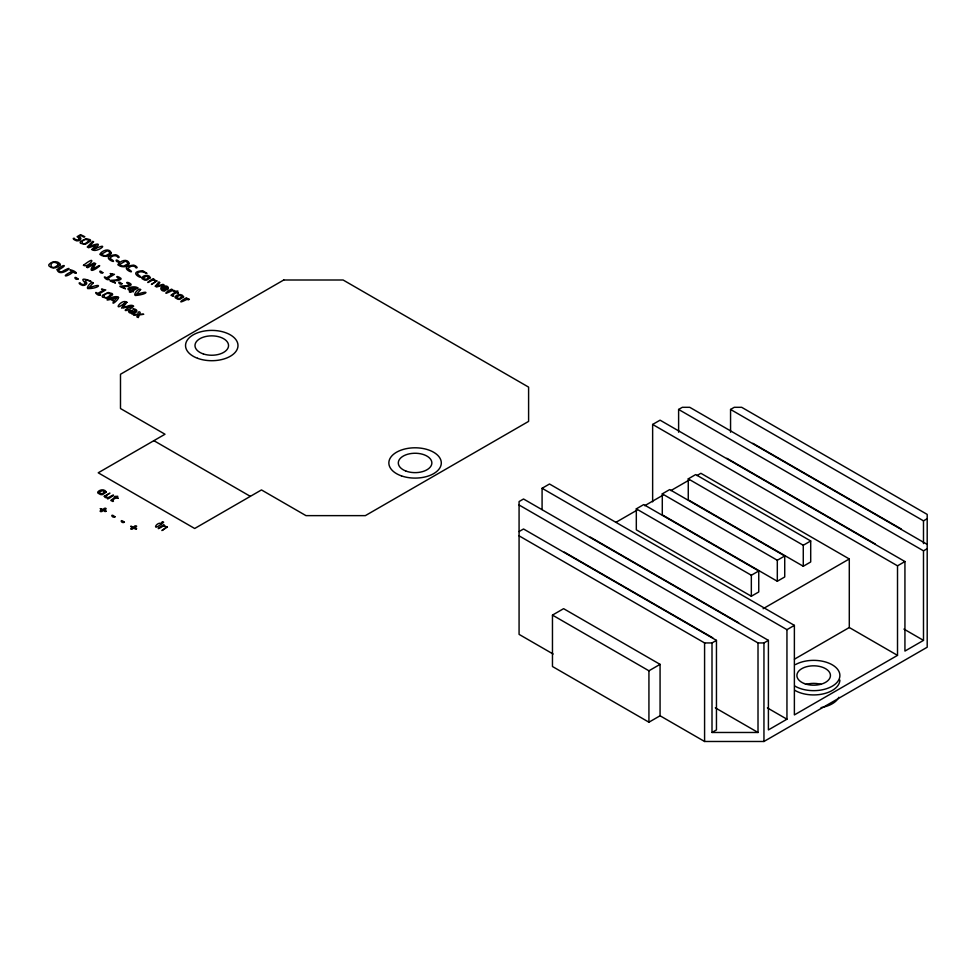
<?xml version="1.0" encoding="UTF-8"?>
<svg xmlns="http://www.w3.org/2000/svg" width="976" height="976" viewBox="0 0 976 976"><rect width="100%" height="100%" fill="white"/><g stroke="black" fill="none" stroke-linecap="round" stroke-linejoin="round"><path stroke-width="1.46" d="M542.083 509.533L542.083 488.281L549.5 483.998L794.379 625.372L794.379 714.92L897.517 655.372L897.517 565.824L652.639 424.45L652.639 501.847M652.639 424.45L660.069 420.168L904.935 561.542L904.935 651.077L923.491 640.378L923.491 550.83L678.613 409.456L678.613 432.222M678.613 409.456L682.322 407.309L689.739 407.309L927.2 544.401M519.073 531.554L523.526 528.98L716.457 640.366L716.457 729.914L712.004 732.476L712.004 642.94L716.457 640.366M730.56 432.222L730.56 409.456L734.269 407.309L741.687 407.309L927.2 514.413L927.2 647.222L763.952 741.479L704.587 741.479L660.069 715.774L648.93 722.203L552.465 666.51L552.465 615.1L563.603 608.67L660.069 664.363L660.069 715.774M636.315 508.85L643.733 504.568L758.755 570.972L758.755 591.956L751.337 596.238L636.315 529.834L636.315 508.85L751.337 575.254L758.755 570.972M662.289 493.856L669.707 489.574L784.728 555.978L784.728 576.962L777.311 581.245L662.289 514.84L662.289 493.856L777.311 560.261L784.728 555.978M688.263 478.862L695.681 474.568L810.702 540.972L810.702 561.969L803.272 566.251L688.263 499.846L688.263 478.862L803.272 545.267L810.702 540.972M616.015 522.282L636.901 510.228M644.733 505.702L663.009 495.149M670.841 490.623L689.129 480.07M696.962 475.556L700.878 473.287L849.291 558.967L849.291 627.519L794.452 659.178M552.465 615.1L648.93 670.793L660.069 664.363M763.11 608.719L849.291 558.967M730.56 409.456L923.491 520.842L927.2 518.695M519.073 504.995L758.01 642.94L763.952 642.94L768.405 640.366L768.405 729.914L786.949 719.202L786.949 629.666L542.083 488.281M786.949 629.666L794.379 625.372M897.517 565.824L904.935 561.542M923.491 550.83L927.2 548.695M519.073 535.836L704.587 642.94L712.004 642.94M712.004 732.476L758.01 732.476L758.01 642.94M752.813 443.299L901.226 528.98M726.852 458.293L875.252 543.974M903.935 629.081L923.491 640.378M849.291 627.519L897.517 655.372M590.309 537.117L738.722 622.81M768.405 640.366L523.526 498.992L519.073 501.566L519.073 634.376L553.124 654.03M564.335 552.123L712.748 637.804M767.404 707.917L786.949 719.202M715.335 707.844L758.01 732.476M153.879 440.664L250.344 496.357M188.112 299.681L189.393 299.412A2.586 1.501 0 0 0 188.905 299.022L186.355 298.778C190.161 294.374 171.63 307.025 187.038 299.327A1.257 0.732 0 0 1 188.112 299.681M923.491 520.842L923.491 543.608M803.272 545.267L803.272 566.251M777.311 560.261L777.311 581.245M763.952 642.94L763.952 741.479M751.337 575.254L751.337 596.238M704.587 642.94L704.587 741.479M648.93 670.793L648.93 722.203M806.225 684.371A16.787 9.699 0 0 1 821.084 684.371M838.872 697.279A26.23 15.152 0 0 1 821.06 707.6M839.897 680.089A26.23 15.152 0 0 1 823.219 693.887A26.23 15.152 0 0 1 794.745 690.276M795.489 664.583A26.23 15.152 0 0 1 832.589 665.01A26.23 15.152 0 0 1 831.845 686.421A26.23 15.152 0 0 1 794.745 685.994M79.605 238.583L78.043 239.864A1.989 1.147 0 0 1 76.701 239.901L75.42 239.413A4.648 2.684 0 0 1 74.213 238.242L73.212 238.425L73.505 239.083A6.442 3.721 0 0 0 75.262 240.255C78.068 242.414 84.082 238.486 78.849 236.802L81.045 235.533L83.838 237.144L84.802 236.692L80.52 234.643L77.104 236.692L79.605 238.583M85.51 283.15L83.948 284.443A1.989 1.147 0 0 1 82.606 284.467L81.325 283.992A4.648 2.684 0 0 1 80.105 282.808L79.117 283.003L79.41 283.662A6.442 3.721 0 0 0 81.167 284.833C83.973 286.981 89.987 283.064 84.753 281.381L86.949 280.112C100.687 285.163 74.859 273.475 85.51 283.15M109.934 258.347C122.256 266.082 97.637 257.103 114.399 254.882C116.095 253.723 121.244 257.701 118.194 257.615C116.669 254.358 111.386 255.639 109.934 258.347M127.929 268.729C139.946 276.428 115.79 267.473 132.382 265.277C134.054 264.154 139.275 268.034 136.189 267.997C134.664 264.752 129.369 266.033 127.929 268.729M137.311 274.158C149.291 282.271 124.452 272.023 142.74 270.706C154.049 278.062 139.275 267.4 137.311 274.158M95.587 263.618L92.72 269.205C112.667 257.054 81.923 281.112 94.123 263.959L87.633 267.717L86.535 267.18L94.038 262.849L95.587 263.618M115.314 282.894C103.102 278.819 114.875 281.381 119.316 279.014C114.375 275.952 117.486 275.622 120.951 278.38A2.525 1.464 0 0 1 120.792 279.331L118.255 280.551L111.85 280.868L115.314 282.894M125.367 288.701C112.264 284.065 126.343 287.798 129.527 284.431C123.366 281.979 128.625 281.539 131.004 284.187A2.525 1.464 0 0 1 130.845 285.126L128.307 286.358L121.902 286.663L125.367 288.701M78.092 279.002C74.932 280.942 72.858 274.476 78.092 279.002M102.858 272.719C99.991 274.707 97.673 268.156 102.858 272.719M119.316 261.629C116.144 263.569 114.07 257.115 119.316 261.629M121.976 283.76C118.816 285.7 116.742 279.234 121.976 283.76M114.997 516.829C111.764 518.72 109.812 512.327 114.997 516.829M124.379 522.233C121.219 524.185 119.133 517.719 124.379 522.233M156.892 281.003C142.569 289.457 162.199 279.6 152.39 280.149C139.958 287.359 156.831 275.354 153.22 279.563L156.892 281.003M167.36 527.113C152.951 535.507 172.679 525.735 162.858 526.259C150.585 533.518 167.042 521.416 163.675 525.674L167.36 527.113M104.273 496.211L105.115 497.479L107.933 497.967C104.627 502.213 121.195 490.147 108.751 497.382C98.722 497.76 119.182 488.464 104.273 496.211M106.042 511.143L105.225 511.619L103.139 510.436C101.516 513.034 97.71 510.924 102.236 509.911L100.199 508.618L103.102 509.423C104.737 506.812 108.543 508.911 103.993 509.936L106.042 511.143M126.929 302.328C117.291 313.955 129.625 302.182 133.663 306.171C127.6 311.991 119.048 312.027 132.016 306.074L121.536 308.087L125.599 302.365C111.02 314.199 121.451 297.875 126.929 302.328M128.539 311.466L129.454 312.759L131.98 313.296C130.089 315.602 139.153 311.966 136.372 309.904A5.405 3.123 0 0 0 134.468 309.002C129.222 308.648 138.287 310.087 134.505 311.686L130.747 310.319L128.539 311.466M136.555 528.76L135.737 529.224L133.639 528.04C131.931 530.59 128.381 528.638 132.748 527.528L130.711 526.235L133.614 527.028C135.249 524.429 139.056 526.515 134.505 527.552L136.555 528.76M100.345 294.898C98.21 297.07 92.61 290.018 97.832 293.41L103.773 289.982L101.492 289.14L105.774 289.921L98.869 294.008L100.345 294.898M109.031 279.319C106.896 281.503 101.297 274.451 106.518 277.843L112.46 274.415L110.178 273.573L114.46 274.354L107.555 278.441L109.031 279.319M118.242 498.321L115.961 497.931L112.923 499.675L112.24 500.261L113.46 501.115L112.887 501.518L110.788 500.444L114.961 497.357L114.204 496.918L114.79 496.406L117.767 496.308L116.778 497.455L118.242 498.321M178.437 293.129L176.144 292.739L173.118 294.496L172.435 295.081L173.643 295.935L173.069 296.326L170.971 295.264L175.155 292.166L174.338 291.592L174.972 291.226L177.961 291.116L176.973 292.263L178.437 293.129M58.645 264.215C48.763 274.39 48.275 256.847 58.645 264.215M76.189 272.89L75.359 273.365L73.054 272.06C66.234 277.77 60.244 276.842 72.004 271.462C65.868 268.095 75.506 270.718 76.189 272.89M174.484 290.872L173.13 291.031A1.257 0.732 0 0 0 172.057 290.689C156.66 298.375 175.18 285.736 171.386 290.128L173.935 290.372A2.586 1.501 0 0 1 174.411 290.763L174.484 290.872M104.883 491.843L102.224 493.795L99.442 493.185A1.952 1.135 0 0 1 99.162 492.331L102.273 490.599L104.883 491.843M149.023 277.391L146.363 279.331L143.582 278.733A1.952 1.135 0 0 1 143.301 277.879L146.412 276.147L149.023 277.391M182.231 296.57L179.572 298.51L176.79 297.912A1.952 1.135 0 0 1 176.51 297.058L179.621 295.325L182.231 296.57M57.169 269.693C59.621 279.148 79.446 261.617 61.842 271.743A2.172 1.257 0 0 1 60.329 271.682L58.731 270.755A2.245 1.293 0 0 1 58.621 269.864C69.772 263.691 61.769 264.642 57.169 269.693M164.932 290.702C161.772 292.556 158.197 286.724 163.456 286.358C170.995 283.992 168.958 294.154 162.87 287.676L161.931 288.457A1.928 1.11 0 0 0 161.979 289.286L164.932 290.702M111.301 253.138C109.422 257.408 103.029 257.127 99.845 254.37C101.467 250.759 109.568 247.282 111.301 253.138M129.296 263.52C127.417 267.79 121.012 267.509 117.84 264.752C119.462 261.141 127.551 257.676 129.296 263.52M137.128 316.907L138.275 317.578L139.361 314.955L143.74 314.272L139.361 314.199C142.118 311.661 137.25 310.38 137.97 314.174L133.383 314.87L137.982 314.906L137.128 316.907M89.206 240.413C80.008 250.002 79.739 235.936 89.206 240.413M111.191 294.276C101.992 303.853 101.724 289.799 111.191 294.276M150.402 277.684L146.778 280.088A3.355 1.94 0 0 1 144.521 280.039L142.118 278.672A3.026 1.745 0 0 1 141.996 277.452C143.826 274.878 149.23 274.39 150.402 277.684M106.262 492.136L102.639 494.539A3.355 1.94 0 0 1 100.394 494.49L97.978 493.124A3.026 1.745 0 0 1 97.868 491.904C99.686 489.33 105.091 488.842 106.262 492.136M183.61 296.863L179.987 299.266A3.355 1.94 0 0 1 177.742 299.217L175.338 297.851A3.026 1.745 0 0 1 175.216 296.631C177.034 294.044 182.439 293.569 183.61 296.863M129.979 311.539L131.321 312.71L133.785 312.1L131.443 311.063L129.979 311.539M155.318 286.188L156.514 287.005L164.066 284.882L162.968 284.37L156.929 286.053L159.881 282.589L158.929 281.918L155.318 286.188M118.547 297.399C118.877 299.534 110.3 306.598 113.826 301.23L110.569 299.364C100.26 302.243 115.607 294.227 118.547 297.399M162.101 522.172C163.297 524.295 164.761 520.745 162.101 522.172M137.836 287.957L132.797 290.921L133.48 291.8L131.943 291.409C130.796 293.459 127.331 291.58 130.906 290.811C122.268 288.335 135.017 285.151 137.836 287.957M93.269 282.796L88.877 287.969C104.066 281.942 99.381 288.798 87.742 288.591C85.827 288.176 91.598 280.271 93.269 282.796M140.629 289.555L136.237 294.728C150.06 289.299 148.474 294.374 135.408 295.508C132.626 295.094 138.982 287.054 140.629 289.555M167.445 288.054L166.567 288.969L163.602 287.249L166.018 286.871L167.445 288.054M91.927 249.527C96.844 253.906 112.435 240.413 93.574 249.49C104.005 241.487 94.855 244.037 88.938 246.818L93.647 241.743L92.659 241.365L87.254 246.989L88.572 247.758L96.185 245.171L91.927 249.527M80.581 241.523L80.276 242.011A2.891 1.671 0 0 0 80.679 243.366L85.449 244.22L90.524 241.023A2.891 1.671 0 0 0 90.109 239.669L86.217 238.632L80.581 241.523M102.565 295.386L102.26 295.862A2.891 1.671 0 0 0 102.663 297.216L107.433 298.083L112.508 294.886A2.891 1.671 0 0 0 112.094 293.532L108.202 292.495L102.565 295.386M109.69 253.504L106.055 255.566A2.952 1.708 0 0 1 103.883 255.48L101.37 254.248L107.445 250.734L109.605 252.235A3.209 1.854 0 0 1 109.69 253.504M127.673 263.886L124.037 265.948A2.952 1.708 0 0 1 121.878 265.862L119.353 264.63L125.44 261.117L127.6 262.617A3.209 1.854 0 0 1 127.673 263.886M59.926 265.155C57.425 268.278 51.984 269.169 49.105 266.07A3.806 2.196 0 0 1 48.995 264.472C51.496 261.361 56.925 260.482 59.804 263.569A3.855 2.233 0 0 1 59.926 265.155M116.913 297.558L114.375 300.596L111.667 299.034L116.9 297.558M161.711 523.624C151.036 532.774 156.477 520.94 161.711 523.624M83.472 265.313C88.901 268.498 99.149 252.821 83.472 265.313M136.042 287.847L131.76 290.311L129.235 288.859L136.03 287.835M283.735 280.002L120.487 374.259L120.487 408.529L165.005 434.235L98.222 472.799L194.688 528.492L261.47 489.928L305.988 515.633L365.353 515.633L528.602 421.388L528.602 387.118L343.101 280.002L283.735 280.002M197.591 358.302A26.23 15.152 0 0 0 237.961 346.26A26.23 15.152 0 0 0 199.714 332.096A26.23 15.152 0 0 0 197.591 358.302M401.502 475.91A26.23 15.152 0 0 0 441.298 463.246A26.23 15.152 0 0 0 402.405 449.68A26.23 15.152 0 0 0 401.502 475.91M203.362 353.946A16.787 9.699 0 0 0 228.543 345.553A16.787 9.699 0 0 0 203.362 337.159A16.787 9.699 0 0 0 203.362 353.946M405.76 471.005A16.787 9.699 0 0 0 431.831 463.563A16.787 9.699 0 0 0 407.639 454.255A16.787 9.699 0 0 0 405.76 471.005M804.346 683.566A16.787 9.699 0 0 0 830.417 676.124A16.787 9.699 0 0 0 806.225 666.815A16.787 9.699 0 0 0 804.346 683.566"/></g></svg>
